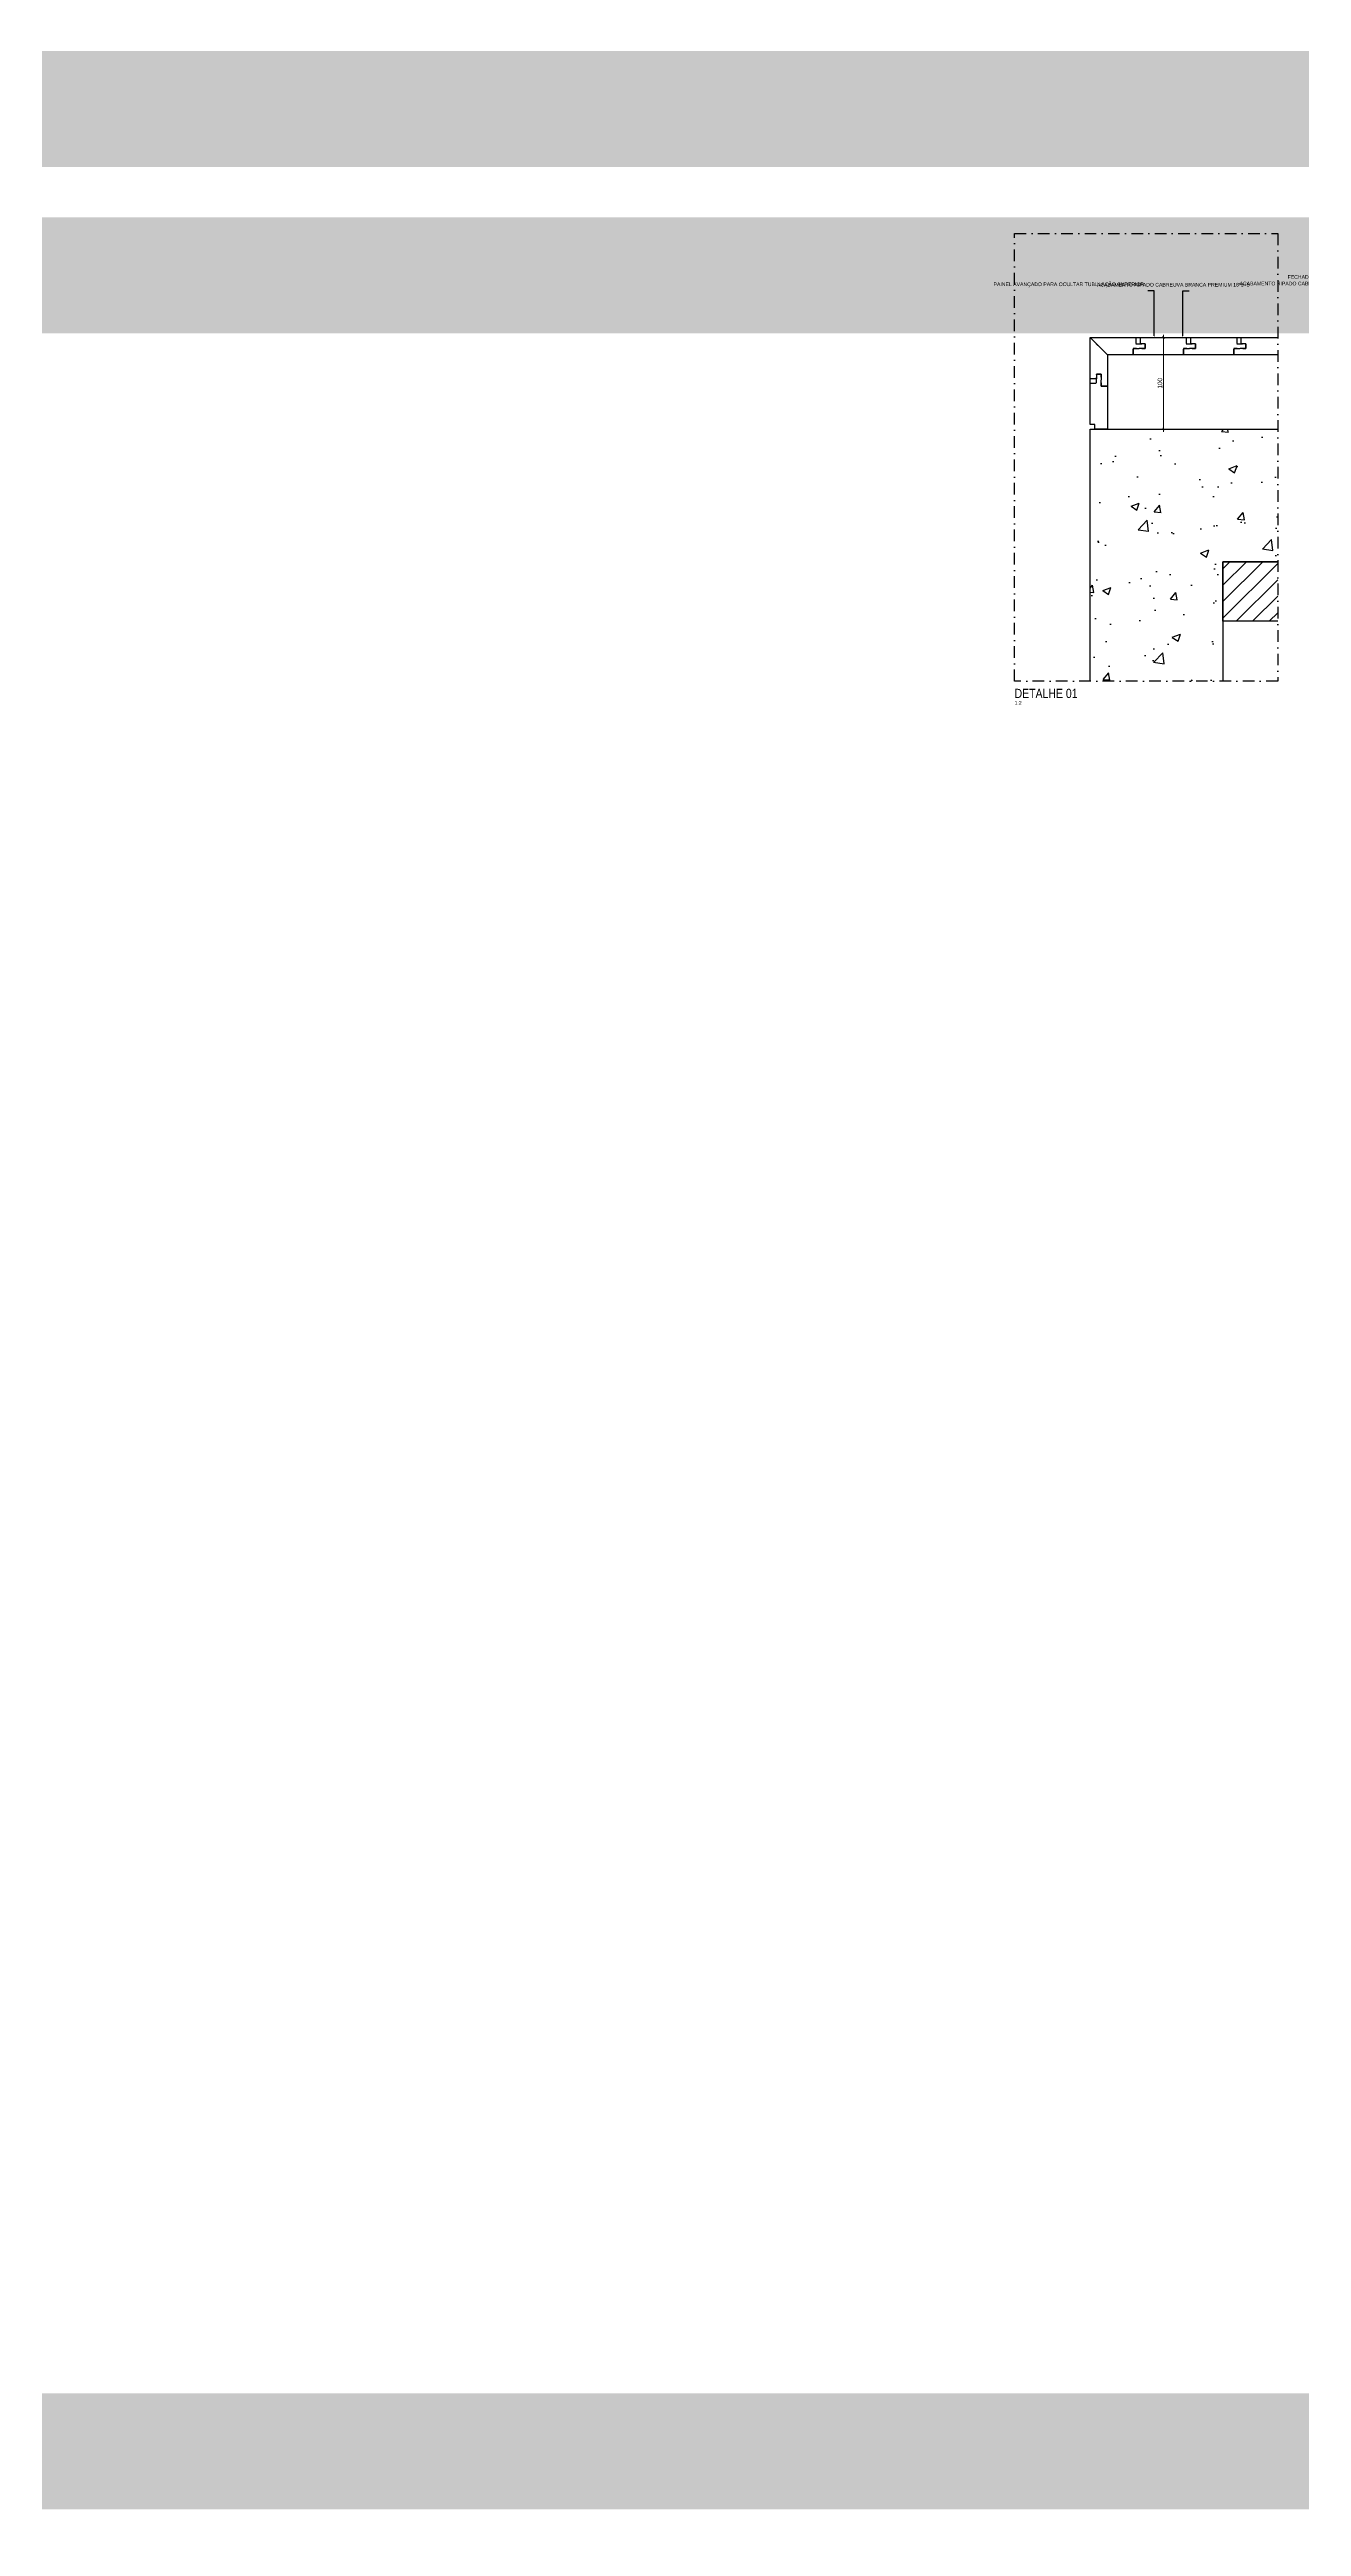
# Model space of a CAD drawing. Header units: millimetres. Extents: x -63251 to 507826, y 5339 to 217512.
# Drawn here: x 160164 to 161531, y 100812 to 103517 of the extents above; entities that cross this region are included whole.
import ezdxf
from ezdxf import colors
from ezdxf.entities.mleader import LeaderData, LeaderLine
from ezdxf.math import Vec2, Vec3

# ---------------------------------------------------------------- set-up
doc = ezdxf.new("R2010")
doc.units = ezdxf.units.MM
doc.header["$PDMODE"] = 3
doc.linetypes.add('TRAÇO 1-1', pattern=[9.525, 6.35, -3.175])
doc.linetypes.add('TRAÇO E PONTO 1-1', pattern=[25.4, 12.7, -6.35, 0, -6.35])
doc.layers.add('ARQ-COTA', color=12, linetype='Continuous', lineweight=9)
for name, color, linetype in [('COTAS', 9, 'Continuous'), ('GESSO', 1, 'Continuous'), ('HACHURA', 21, 'Continuous'), ('MARCENARIA', 4, 'Continuous'), ('PAREDE', 94, 'Continuous'), ('TEXTO', 105, 'Continuous'), ('TEXTO TRAÇO PONTO', 105, 'TRAÇO E PONTO 1-1')]:
    doc.layers.add(name, color=color, linetype=linetype)
doc.styles.add('1-1', font='arial.ttf', dxfattribs={"height": 0.2})
doc.styles.add('PADRÃO', font='arial.ttf')
doc.styles.add('TITULO', font='swissck.ttf')
doc.dimstyles.new('1-2', dxfattribs={"dimscale": 2, "dimtxt": 2.5, "dimasz": 1.5, "dimexe": 1.5, "dimexo": 1.5, "dimtad": 1, "dimtxsty": 'PADRÃO', "dimblk": 'ARCHTICK', "dimcen": 2.5, "dimdle": 1.5, "dimclrd": 9, "dimclre": 9, "dimclrt": 6, "dimadec": 0, "dimazin": 0, "dimtfac": 1, "dimtmove": 0, "dimatfit": 3, "dimfxl": 1.25, "dimlwd": -1, "dimlwe": -1, "dimarcsym": 0})

# ---------------------------------------------------------------- blocks, each defined once
blk = doc.blocks.new('_ArchTick')
at = {"color": 0, "linetype": 'ByBlock', "const_width": 0.15}
blk.add_lwpolyline([(-0.5, -0.5), (0.5, 0.5)], dxfattribs=at)
blk = doc.blocks.new('*D96')
at = {"layer": 'ARQ-COTA', "color": 9, "transparency": 16777216}
blk.add_line((161380, 103205.9), (161380, 103099.9), dxfattribs=at)
at = {"layer": 'Defpoints', "color": 0, "transparency": 16777216}
for p in [(161380, 103202.9), (161380, 103102.9), (161380, 103102.9)]:
    blk.add_point(p, dxfattribs=at)
at = {"layer": 'ARQ-COTA', "color": 9, "transparency": 16777216, "xscale": 3, "yscale": 3, "zscale": 3}
for p, rotation in [((161380, 103202.9), 90), ((161380, 103102.9), 270)]:
    blk.add_blockref('_ArchTick', p, dxfattribs=dict(at, rotation=rotation))
at = {"layer": 'ARQ-COTA', "color": 6, "transparency": 16777216, "insert": (161376.2, 103152.9), "char_height": 5, "attachment_point": 5, "rotation": 90, "style": 'PADRÃO'}
blk.add_mtext('100', dxfattribs=at)

msp = doc.modelspace()

# ---------------------------------------------------------------- hatches: boundary and pattern name
at = {"layer": 'GESSO'}
h = msp.add_hatch(dxfattribs=at)
h.set_pattern_fill('ANSI31', color=256, scale=4, angle=-180)
h.set_pattern_definition([(225, (614463.432, 128993.398), (8.98025612, -8.98025612), [])])
h.paths.add_polyline_path([(161504.805, 102892.872), (161504.805, 102957.872), (161445.013, 102957.872), (161445.013, 102892.872)])
at = {"layer": 'HACHURA'}
h = msp.add_hatch(dxfattribs=at)
h.set_pattern_fill('AR-CONC', color=21, scale=0.5)
h.set_pattern_definition([(50, (1541.51, -299.82), (91.092334, -7.969543), [9.525, -104.775]), (355, (1541.51, -299.82), (-17.62171, 95.528423), [7.62, -83.82029]), (100.451445, (1549.1, -300.49), (73.470624, 87.558876), [8.095004, -89.045122]), (46.1842, (1541.51, -274.42), (135.53952, -21.021164), [14.2875, -157.1625]), (96.63556, (1552.81, -276.17), (118.70207, 123.71306), [12.14251, -133.5678]), (351.18415, (1541.51, -274.42), (118.70207, 123.71306), [11.42998, -125.72987]), (21, (1554.21, -280.77), (75.807196, -51.1326), [9.525, -104.775]), (326, (1554.21, -280.77), (30.901014, 92.093983), [7.62, -83.82]), (71.451445, (1560.53, -285.03), (106.70821, 40.961384), [8.095004, -89.04497]), (37.5, (1541.513, -299.823), (1.5443016, 42.2775194), [0, -82.804, 0, -85.09, 0, -84.1375]), (7.5, (1541.513, -299.823), (33.409831, 50.090287), [0, -48.514, 0, -80.899, 0, -32.0675]), (327.5, (1513.192, -299.823), (67.7952976, -2.864372), [0, -31.75, 0, -99.06, 0, -131.445]), (317.5, (1500.49, -299.82), (74.06459, 12.713246), [0, -41.275, 0, -65.786, 0, -93.345])])
h.paths.add_polyline_path([(161504.805, 102957.872), (161504.805, 103102.872), (161300.013, 103102.872), (161300.013, 102827.452), (161445.013, 102827.452), (161445.013, 102957.872)])

# ---------------------------------------------------------------- linework, layer by layer
at = {"layer": 'GESSO'}
msp.add_lwpolyline([(161504.805, 102892.872), (161445.013, 102892.872), (161445.013, 102957.872), (161504.805, 102957.872)], dxfattribs=at)
at = {"layer": 'MARCENARIA', "color": 8, "linetype": 'TRAÇO 1-1'}
for points in [[(161319.013, 103183.872), (161319.013, 103149.872), (161312.013, 103149.872), (161312.013, 103162.872), (161307.013, 103162.872), (161307.013, 103157.872), (161300.013, 103157.872), (161300.013, 103202.872)], [(161347.013, 103190.872), (161347.013, 103183.872), (161319.013, 103183.872), (161300.013, 103202.872), (161350.013, 103202.872), (161350.013, 103195.872), (161360.013, 103195.872), (161360.013, 103190.872)], [(161402.013, 103190.872), (161402.013, 103183.872), (161347.013, 103183.872), (161347.013, 103190.872), (161360.013, 103190.872), (161360.013, 103195.872), (161355.013, 103195.872), (161355.013, 103202.872), (161405.013, 103202.872), (161405.013, 103195.872), (161415.013, 103195.872), (161415.013, 103190.872)], [(161457.013, 103190.872), (161457.013, 103183.872), (161402.013, 103183.872), (161402.013, 103190.872), (161415.013, 103190.872), (161415.013, 103195.872), (161410.013, 103195.872), (161410.013, 103202.872), (161460.013, 103202.872), (161460.013, 103195.872), (161470.013, 103195.872), (161470.013, 103190.872)], [(161312.013, 103149.872), (161319.013, 103149.872), (161319.013, 103102.872), (161305.013, 103102.872), (161305.013, 103107.872), (161300.013, 103107.872), (161300.013, 103152.872), (161307.013, 103152.872), (161307.013, 103162.872), (161312.013, 103162.872)]]:
    msp.add_lwpolyline(points, close=True, dxfattribs=at)
at = {"layer": 'MARCENARIA'}
msp.add_lwpolyline([(161300.013, 103202.872), (161319.013, 103183.872), (161319.013, 103102.872), (161305.013, 103102.872), (161305.013, 103107.872), (161300.013, 103107.872)], close=True, dxfattribs=at)
msp.add_lwpolyline([(161504.805, 103183.872), (161319.013, 103183.872), (161300.013, 103202.872), (161504.805, 103202.872)], dxfattribs=at)
at = {"layer": 'MARCENARIA', "color": 8, "linetype": 'TRAÇO 1-1'}
msp.add_lwpolyline([(161504.805, 103183.872), (161457.013, 103183.872), (161457.013, 103190.872), (161470.013, 103190.872), (161470.013, 103195.872), (161465.013, 103195.872), (161465.013, 103202.872), (161504.805, 103202.872)], dxfattribs=at)
at = {"layer": 'PAREDE'}
for points in [[(161300.013, 102827.452), (161300.013, 103102.872), (161504.805, 103102.872)], [(161504.805, 102957.872), (161445.013, 102957.872), (161445.013, 102827.452)]]:
    msp.add_lwpolyline(points, dxfattribs=at)
at = {"layer": 'TEXTO TRAÇO PONTO'}
msp.add_lwpolyline([(161217.542, 103316.506), (161504.805, 103316.506), (161504.805, 102827.452), (161217.542, 102827.452)], close=True, dxfattribs=at)

# ---------------------------------------------------------------- texts
at = {"layer": 'TEXTO', "insert": (161217.505, 102805.752), "char_height": 4, "width": 48, "attachment_point": 1, "style": 'PADRÃO'}
msp.add_mtext('1:2', dxfattribs=at)
at = {"layer": 'TEXTO', "color": 1, "insert": (161217.505, 102808.952), "char_height": 10, "width": 220.061, "attachment_point": 7, "style": 'TITULO'}
msp.add_mtext('DETALHE 01', dxfattribs=at)

# ---------------------------------------------------------------- dimensions: what is measured, and where the dimension line sits
at = {"layer": 'ARQ-COTA'}
dim = msp.add_linear_dim(base=(161380.013, 103102.872), p1=(161380.013, 103202.872), p2=(161380.013, 103102.872), angle=90, dimstyle='1-2', dxfattribs=at)
dim.commit()
dim.dimension.update_dxf_attribs({"geometry": '*D96', "text_midpoint": (161376.21, 103152.872)})

# ---------------------------------------------------------------- leaders
at = {"layer": 'COTAS', "ltscale": 0.4}
ml = msp.add_multileader_mtext('Standard', dxfattribs=at)
ml.set_content('PAINEL AVANÇADO PARA OCULTAR TUBULAÇÃO SUPERIOR', color=105, style='1-1')
ml.set_leader_properties(color=256, linetype='ByLayer', lineweight=-1)
ml.build(insert=Vec2(0, 0))
ml.multileader.update_dxf_attribs({"text_left_attachment_type": 2, "text_right_attachment_type": 2, "dogleg_length": 0.36, "arrow_head_size": 2, "scale": 20})
ctx = ml.context
ctx.base_point, ctx.scale, ctx.arrow_head_size, ctx.landing_gap_size, ctx.plane_origin = Vec3(161285.707, 103253.803), 20, 2, 4, Vec3(161626.898, 103176.553)
ctx.left_attachment, ctx.right_attachment, ctx.text_align_type = 2, 2, 2
notes = []
notes.append((ctx, [(0, (1, 1, 0), (161370.045, 103253.803), (-1, 0), 7.2, [(0, [(161370.045, 103202.872)], 0, [])])]))
ctx.mtext.insert, ctx.mtext.width, ctx.mtext.alignment, ctx.mtext.flow_direction = Vec3(161358.845, 103263.012), 77.78635, 3, 5
ml = msp.add_multileader_mtext('Standard', dxfattribs=at)
ml.set_content('ACABAMENTO RIPADO CABREUVA BRANCA PREMIUM 18*5+5', color=105, style='1-1')
ml.set_leader_properties(color=256, linetype='ByLayer', lineweight=-1)
ml.build(insert=Vec2(0, 0))
ml.multileader.update_dxf_attribs({"text_left_attachment_type": 2, "text_right_attachment_type": 2, "dogleg_length": 0.36, "arrow_head_size": 2, "scale": 20})
ctx = ml.context
ctx.base_point, ctx.scale, ctx.arrow_head_size, ctx.landing_gap_size, ctx.plane_origin = Vec3(161408.227, 103253.803), 20, 2, 4, Vec3(161140.089, 103196.764)
ctx.left_attachment, ctx.right_attachment, ctx.text_align_type = 2, 2, 2
notes.append((ctx, [(0, (1, 1, 0), (161401.027, 103253.803), (1, 0), 7.2, [(0, [(161401.027, 103202.872)], 0, [])])]))
ctx.mtext.insert, ctx.mtext.width, ctx.mtext.alignment, ctx.mtext.flow_direction = Vec3(161474.074, 103262.581), 63.08176, 3, 5
ml = msp.add_multileader_mtext('Standard', dxfattribs=at)
ml.set_content('ACABAMENTO RIPADO CABREUVA BRANCA PREMIUM 18*5+5', color=105, style='1-1')
ml.set_leader_properties(color=256, linetype='ByLayer', lineweight=-1)
ml.build(insert=Vec2(0, 0))
ml.multileader.update_dxf_attribs({"text_left_attachment_type": 2, "text_right_attachment_type": 2, "dogleg_length": 0.36, "arrow_head_size": 2, "scale": 20})
ctx = ml.context
ctx.base_point, ctx.scale, ctx.arrow_head_size, ctx.landing_gap_size, ctx.plane_origin = Vec3(162296.11, 103053.587), 20, 2, 4, Vec3(162102.188, 103001.956)
ctx.left_attachment, ctx.right_attachment, ctx.text_align_type = 2, 2, 2
notes.append((ctx, [(0, (1, 1, 0), (162288.91, 103053.587), (1, 0), 7.2, [(0, [(162288.91, 103014.967)], 0, [])])]))
ctx.mtext.insert, ctx.mtext.width, ctx.mtext.alignment, ctx.mtext.flow_direction = Vec3(162361.957, 103062.365), 63.08176, 3, 5
ml = msp.add_multileader_mtext('Standard', dxfattribs=at)
ml.set_content('ACABAMENTO RIPADO CABREUVA BRANCA PREMIUM 18*5+5', color=105, style='1-1')
ml.set_leader_properties(color=256, linetype='ByLayer', lineweight=-1)
ml.build(insert=Vec2(0, 0))
ml.multileader.update_dxf_attribs({"text_left_attachment_type": 2, "text_right_attachment_type": 2, "dogleg_length": 0.36, "arrow_head_size": 2, "scale": 20})
ctx = ml.context
ctx.base_point, ctx.scale, ctx.arrow_head_size, ctx.landing_gap_size, ctx.plane_origin = Vec3(162423.573, 102897.322), 20, 2, 4, Vec3(162835.774, 102845.692)
ctx.left_attachment, ctx.right_attachment, ctx.text_align_type = 2, 2, 2
notes.append((ctx, [(0, (1, 1, 0), (162500.62, 102897.322), (-1, 0), 7.2, [(0, [(162500.62, 102956.966)], 0, [])])]))
ctx.mtext.insert, ctx.mtext.width, ctx.mtext.alignment, ctx.mtext.flow_direction = Vec3(162489.42, 102906.101), 63.08176, 3, 5
at = {"layer": 'COTAS'}
ml = msp.add_multileader_mtext('Standard', dxfattribs=at)
ml.set_content('{\\fArial|b1|i0|c0|p34;\\C10;ATENÇÃO PARKET!\\P}PAINÉIS E PORTA RIPADOS EM {\\fArial|b1|i0|c0|p34;CABREUVA BRANCA PREMIUM 18*5+5*900 À 2200mm}', color=105, style='1-1')
ml.set_leader_properties(color=256, linetype='ByLayer', lineweight=-1)
ml.build(insert=Vec2(0, 0))
ml.multileader.update_dxf_attribs({"text_left_attachment_type": 2, "text_right_attachment_type": 2, "dogleg_length": 0.36, "arrow_head_size": 15, "scale": 200})
ctx = ml.context
ctx.base_point, ctx.scale, ctx.char_height, ctx.arrow_head_size, ctx.landing_gap_size, ctx.plane_origin = Vec3(238640.904, 100811.632), 200, 40, 15, 10, Vec3(239350.515, 98785.079)
ctx.left_attachment, ctx.right_attachment, ctx.text_align_type = 2, 2, 2
notes.append((ctx, [(0, (1, 1, 0), (239652.314, 100811.632), (-1, 0), 144.288, [(1, [(240740.103, 100811.632), (240701.103, 101397.44)], 0, [])])]))
ctx.mtext.insert, ctx.mtext.rotation, ctx.mtext.width, ctx.mtext.alignment, ctx.mtext.flow_direction = Vec3(239498.026, 100947.185), 6.28318531, 858.66662, 3, 5
ctx.mtext.has_bg_fill, ctx.mtext.bg_color, ctx.mtext.bg_scale_factor, ctx.mtext.bg_transparency, ctx.mtext.use_window_bg_color = 1, -1023410095, 1.25, 0, 0
for ctx, leaders in notes:
    for number, flags, end, landing, length, lines in leaders:
        leader = LeaderData()
        leader.index, (leader.has_last_leader_line, leader.has_dogleg_vector, leader.attachment_direction) = number, flags
        leader.last_leader_point, leader.dogleg_vector, leader.dogleg_length = Vec3(end), Vec3(landing), length
        for number, points, colour, breaks in lines:
            line = LeaderLine()
            line.index, line.vertices, line.color, line.breaks = number, Vec3.list(points), colors.encode_raw_color(colour), breaks
            leader.lines.append(line)
        ctx.leaders.append(leader)

# ---------------------------------------------------------------- next in the draw order: leaders
ml = msp.add_multileader_mtext('Standard', dxfattribs=at)
ml.set_content('{\\fArial|b1|i0|c0|p34;\\C10;ATENÇÃO PARKET!\\P}RODATETO COM LINHA DE SOMBRA DE 20 mm NO ENCONTRO COM O FORRO', color=105, style='1-1')
ml.set_leader_properties(color=256, linetype='ByLayer', lineweight=-1)
ml.build(insert=Vec2(0, 0))
ml.multileader.update_dxf_attribs({"text_left_attachment_type": 2, "text_right_attachment_type": 2, "dogleg_length": 0.36, "arrow_head_size": 15, "scale": 200})
ctx = ml.context
ctx.base_point, ctx.scale, ctx.char_height, ctx.arrow_head_size, ctx.landing_gap_size, ctx.plane_origin = Vec3(180960.922, 103379.728), 200, 40, 15, 10, Vec3(181558.418, 102996.898)
ctx.left_attachment, ctx.right_attachment, ctx.text_align_type = 2, 2, 2
notes = []
notes.append((ctx, [(0, (1, 1, 0), (181860.217, 103379.728), (-1, 0), 144.288, [(0, [(181860.217, 102384.953)], 0, [])])]))
ctx.mtext.insert, ctx.mtext.rotation, ctx.mtext.width, ctx.mtext.alignment, ctx.mtext.flow_direction = Vec3(181705.929, 103505.717), 6.28318531, 858.66662, 3, 5
ctx.mtext.has_bg_fill, ctx.mtext.bg_color, ctx.mtext.bg_scale_factor, ctx.mtext.bg_transparency, ctx.mtext.use_window_bg_color = 1, -1023410145, 1.25, 0, 0
for ctx, leaders in notes:
    for number, flags, end, landing, length, lines in leaders:
        leader = LeaderData()
        leader.index, (leader.has_last_leader_line, leader.has_dogleg_vector, leader.attachment_direction) = number, flags
        leader.last_leader_point, leader.dogleg_vector, leader.dogleg_length = Vec3(end), Vec3(landing), length
        for number, points, colour, breaks in lines:
            line = LeaderLine()
            line.index, line.vertices, line.color, line.breaks = number, Vec3.list(points), colors.encode_raw_color(colour), breaks
            leader.lines.append(line)
        ctx.leaders.append(leader)

# ---------------------------------------------------------------- next in the draw order: leaders
at = {"layer": 'COTAS', "ltscale": 0.4}
ml = msp.add_multileader_mtext('Standard', dxfattribs=at)
ml.set_content('ACABAMENTO RIPADO CABREUVA BRANCA PREMIUM 18*5+5', color=105, style='1-1')
ml.set_leader_properties(color=256, linetype='ByLayer', lineweight=-1)
ml.build(insert=Vec2(0, 0))
ml.multileader.update_dxf_attribs({"text_left_attachment_type": 2, "text_right_attachment_type": 2, "dogleg_length": 0.36, "arrow_head_size": 2, "scale": 20})
ctx = ml.context
ctx.base_point, ctx.scale, ctx.arrow_head_size, ctx.landing_gap_size, ctx.plane_origin = Vec3(161563.885, 103255.065), 20, 2, 4, Vec3(161901.87, 103306.695)
ctx.left_attachment, ctx.right_attachment, ctx.text_align_type = 2, 2, 2
notes = []
notes.append((ctx, [(0, (1, 1, 0), (161640.932, 103255.065), (-1, 0), 7.2, [(0, [(161640.932, 103202.872)], 0, [])])]))
ctx.mtext.insert, ctx.mtext.width, ctx.mtext.alignment, ctx.mtext.flow_direction = Vec3(161629.732, 103263.843), 63.08176, 3, 5
ml = msp.add_multileader_mtext('Standard', dxfattribs=at)
ml.set_content('{\\C10;FECHADURA ALTA SEGURANÇA 04 PINOS + IMÃ 20mm + FECHADURAS INTELBRAS FS 1010}', color=105, style='1-1')
ml.set_leader_properties(color=256, linetype='ByLayer', lineweight=-1)
ml.build(insert=Vec2(0, 0))
ml.multileader.update_dxf_attribs({"text_left_attachment_type": 2, "text_right_attachment_type": 2, "dogleg_length": 0.36, "arrow_head_size": 2, "scale": 20})
ctx = ml.context
ctx.base_point, ctx.scale, ctx.arrow_head_size, ctx.landing_gap_size, ctx.plane_origin = Vec3(161692.729, 103255.065), 20, 2, 4, Vec3(161838.011, 103167.059)
ctx.left_attachment, ctx.right_attachment, ctx.text_align_type = 2, 2, 2
notes.append((ctx, [(0, (1, 1, 0), (161778.346, 103255.065), (-1, 0), 11.257, [(0, [(161778.346, 103188.872)], 0, [])])]))
ctx.mtext.insert, ctx.mtext.width, ctx.mtext.alignment, ctx.mtext.flow_direction = Vec3(161763.089, 103271.008), 69.42511, 3, 5
ml = msp.add_multileader_mtext('Standard', dxfattribs=at)
ml.set_content('ACABAMENTO RIPADO CABREUVA BRANCA PREMIUM 18*5+5', color=105, style='1-1')
ml.set_leader_properties(color=256, linetype='ByLayer', lineweight=-1)
ml.build(insert=Vec2(0, 0))
ml.multileader.update_dxf_attribs({"text_left_attachment_type": 2, "text_right_attachment_type": 2, "dogleg_length": 0.36, "arrow_head_size": 2, "scale": 20})
ctx = ml.context
ctx.base_point, ctx.scale, ctx.arrow_head_size, ctx.landing_gap_size, ctx.plane_origin = Vec3(162083.19, 103255.065), 20, 2, 4, Vec3(162421.176, 103306.695)
ctx.left_attachment, ctx.right_attachment, ctx.text_align_type = 2, 2, 2
notes.append((ctx, [(0, (1, 1, 0), (162160.237, 103255.065), (-1, 0), 7.2, [(0, [(162160.237, 103202.872)], 0, [])])]))
ctx.mtext.insert, ctx.mtext.width, ctx.mtext.alignment, ctx.mtext.flow_direction = Vec3(162149.037, 103263.843), 63.08176, 3, 5
for ctx, leaders in notes:
    for number, flags, end, landing, length, lines in leaders:
        leader = LeaderData()
        leader.index, (leader.has_last_leader_line, leader.has_dogleg_vector, leader.attachment_direction) = number, flags
        leader.last_leader_point, leader.dogleg_vector, leader.dogleg_length = Vec3(end), Vec3(landing), length
        for number, points, colour, breaks in lines:
            line = LeaderLine()
            line.index, line.vertices, line.color, line.breaks = number, Vec3.list(points), colors.encode_raw_color(colour), breaks
            leader.lines.append(line)
        ctx.leaders.append(leader)

# ---------------------------------------------------------------- next in the draw order: leaders
at = {"layer": 'COTAS'}
ml = msp.add_multileader_mtext('Standard', dxfattribs=at)
ml.set_content('{\\fArial|b1|i0|c0|p34;\\C10;ATENÇÃO PARKET!\\P}REVESTIMENTO DE ELEVADOR EM {\\fArial|b1|i0|c0|p34;CABREUVA BRANCA PREMIUM }', color=105, style='1-1')
ml.set_leader_properties(color=256, linetype='ByLayer', lineweight=-1)
ml.build(insert=Vec2(0, 0))
ml.multileader.update_dxf_attribs({"text_left_attachment_type": 2, "text_right_attachment_type": 2, "dogleg_length": 0.36, "arrow_head_size": 15, "scale": 200})
ctx = ml.context
ctx.base_point, ctx.scale, ctx.char_height, ctx.arrow_head_size, ctx.landing_gap_size, ctx.plane_origin = Vec3(238639.24, 103198.68), 200, 40, 15, 10, Vec3(239350.515, 101172.127)
ctx.left_attachment, ctx.right_attachment, ctx.text_align_type = 2, 2, 2
notes = []
notes.append((ctx, [(0, (1, 1, 0), (239652.314, 103198.68), (-1, 0), 144.288, [(0, [(240451.103, 103198.68)], 0, [])])]))
ctx.mtext.insert, ctx.mtext.rotation, ctx.mtext.width, ctx.mtext.alignment, ctx.mtext.flow_direction = Vec3(239498.026, 103324.301), 6.28318531, 858.66662, 3, 5
ctx.mtext.has_bg_fill, ctx.mtext.bg_color, ctx.mtext.bg_scale_factor, ctx.mtext.bg_transparency, ctx.mtext.use_window_bg_color = 1, -1023410095, 1.25, 0, 0
for ctx, leaders in notes:
    for number, flags, end, landing, length, lines in leaders:
        leader = LeaderData()
        leader.index, (leader.has_last_leader_line, leader.has_dogleg_vector, leader.attachment_direction) = number, flags
        leader.last_leader_point, leader.dogleg_vector, leader.dogleg_length = Vec3(end), Vec3(landing), length
        for number, points, colour, breaks in lines:
            line = LeaderLine()
            line.index, line.vertices, line.color, line.breaks = number, Vec3.list(points), colors.encode_raw_color(colour), breaks
            leader.lines.append(line)
        ctx.leaders.append(leader)

doc.saveas('drawing.dxf')
